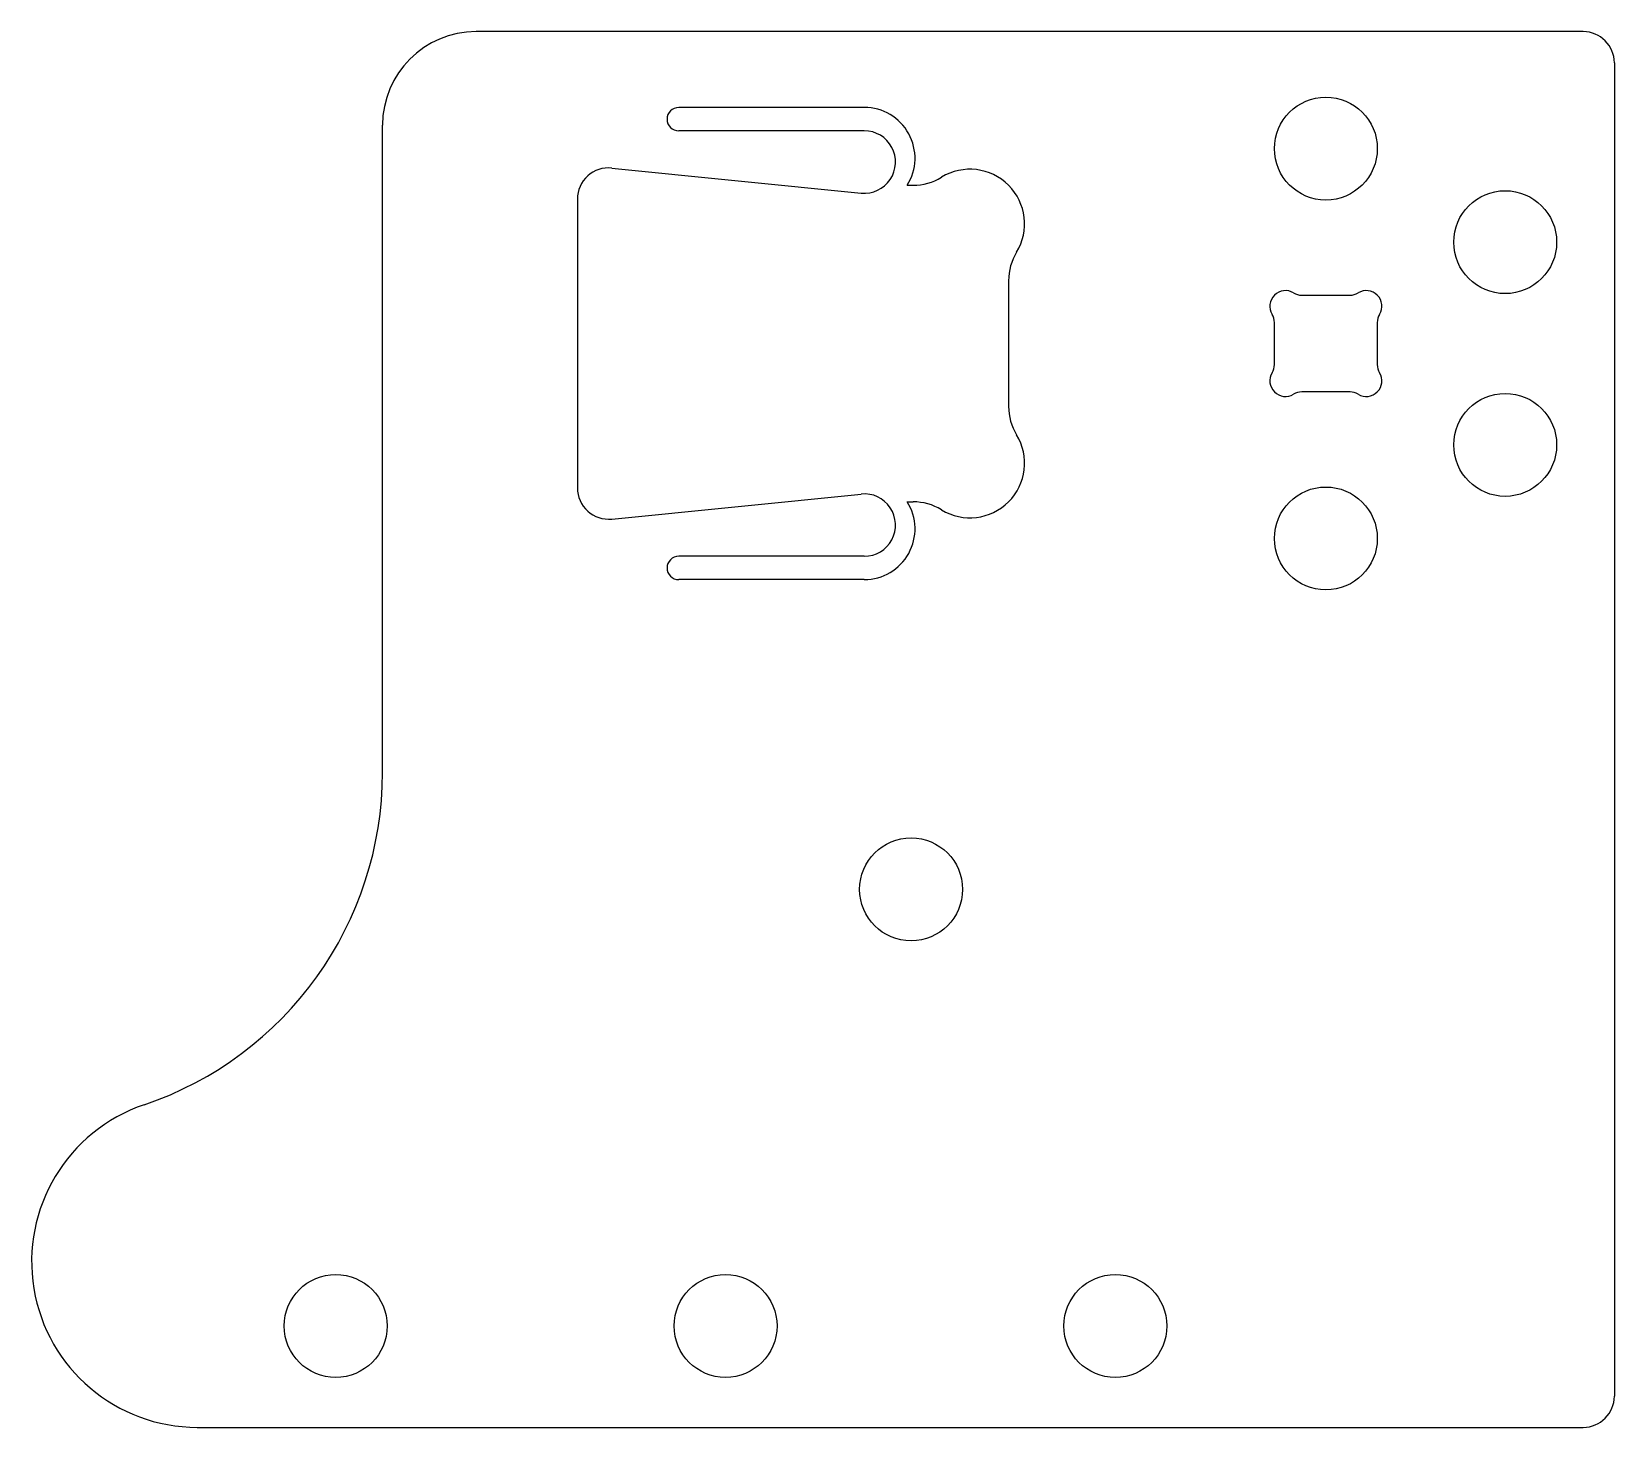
# Model space of a CAD drawing. Extents: x -203 to 0, y -139 to 40.
import ezdxf

# ---------------------------------------------------------------- set-up
doc = ezdxf.new("R2010")
doc.units = 0
doc.layers.add('Sketch', color=7, linetype='CONTINUOUS')

msp = doc.modelspace()

# ---------------------------------------------------------------- linework, layer by layer
at = {"layer": 'Sketch'}
for p, q in [((-4, 40), (-146, 40)), ((0, 36), (0, -135)), ((-96.2, 30.2801), (-120, 30.2801)), ((-158, -55), (-158, 28)), ((-96.2, 27.2801), (-120, 27.2801)), ((-128.601, 22.5048), (-96.5986, 19.3)), ((-133, 18.5247), (-133, -18.5247)), ((-90.7, 20.3), (-89.9438, 20.3)), ((-77.7, 8.05618), (-77.7, -8.05618)), ((-40.1018, 6.2), (-33.8982, 6.2)), ((-43.6, -2.70176), (-43.6, 2.70176)), ((-30.4, 2.70176), (-30.4, -2.70176)), ((-33.8982, -6.2), (-40.1018, -6.2)), ((-128.601, -22.5048), (-96.5986, -19.3)), ((-90.7, -20.3), (-89.9438, -20.3)), ((-96.2, -27.2801), (-120, -27.2801)), ((-96.2, -30.2801), (-120, -30.2801)), ((-181.75, -139), (-4, -139))]:
    msp.add_line(p, q, dxfattribs=at)
for centre in [(-37, 25), (-14, 13), (-14, -13), (-37, -25), (-90.2, -70), (-164, -126), (-114, -126), (-64, -126)]:
    msp.add_circle(centre, 6.6, dxfattribs=at)
for centre, radius, start, end in [((-146, 28), 12, 90, 180), ((-4, 36), 4, 0, 90), ((-120, 28.7801), 1.5, 90, -90), ((-96.2, 23.7745), 6.50556, -32.2819, 90), ((-96.2, 23.2801), 4, -95.7186, 90), ((-129, 18.5247), 4, 84.2814, 180), ((-82.6497, 15.3503), 7, -31.3997, 121.4), ((-89.9438, 27.3), 7, -90, -58.6003), ((-70.7, 8.05618), 7, 148.6, 180), ((-42.1858, 4.78579), 2, 58.6003, -148.6), ((-40.1018, 8.2), 2, -121.4, -90), ((-33.8982, 8.2), 2, -90, -58.6003), ((-31.8142, 4.78579), 2, -31.3997, 121.4), ((-45.6, 2.70176), 2, 0, 31.3997), ((-28.4, 2.70176), 2, 148.6, -180), ((-42.1858, -4.78579), 2, 148.6, -58.6003), ((-45.6, -2.70176), 2, -31.3997, 0), ((-31.8142, -4.78579), 2, -121.4, 31.3997), ((-28.4, -2.70176), 2, -180, -148.6), ((-70.7, -8.05618), 7, 180, -148.6), ((-40.1018, -8.2), 2, 90, 121.4), ((-33.8982, -8.2), 2, 58.6003, 90), ((-82.6497, -15.3503), 7, -121.4, 31.3997), ((-129, -18.5247), 4, 180, -84.2814), ((-96.2, -23.2801), 4, -90, 95.7186), ((-96.2, -23.7745), 6.50556, -90, 32.2819), ((-89.9438, -27.3), 7, 58.6003, 90), ((-120, -28.7801), 1.5, 90, -90), ((-203, -55), 45, -71.2912, 0), ((-181.75, -117.75), 21.2503, 108.709, -90), ((-4, -135), 4, -90, 0)]:
    msp.add_arc(centre, radius, start, end, dxfattribs=at)

doc.saveas('drawing.dxf')
